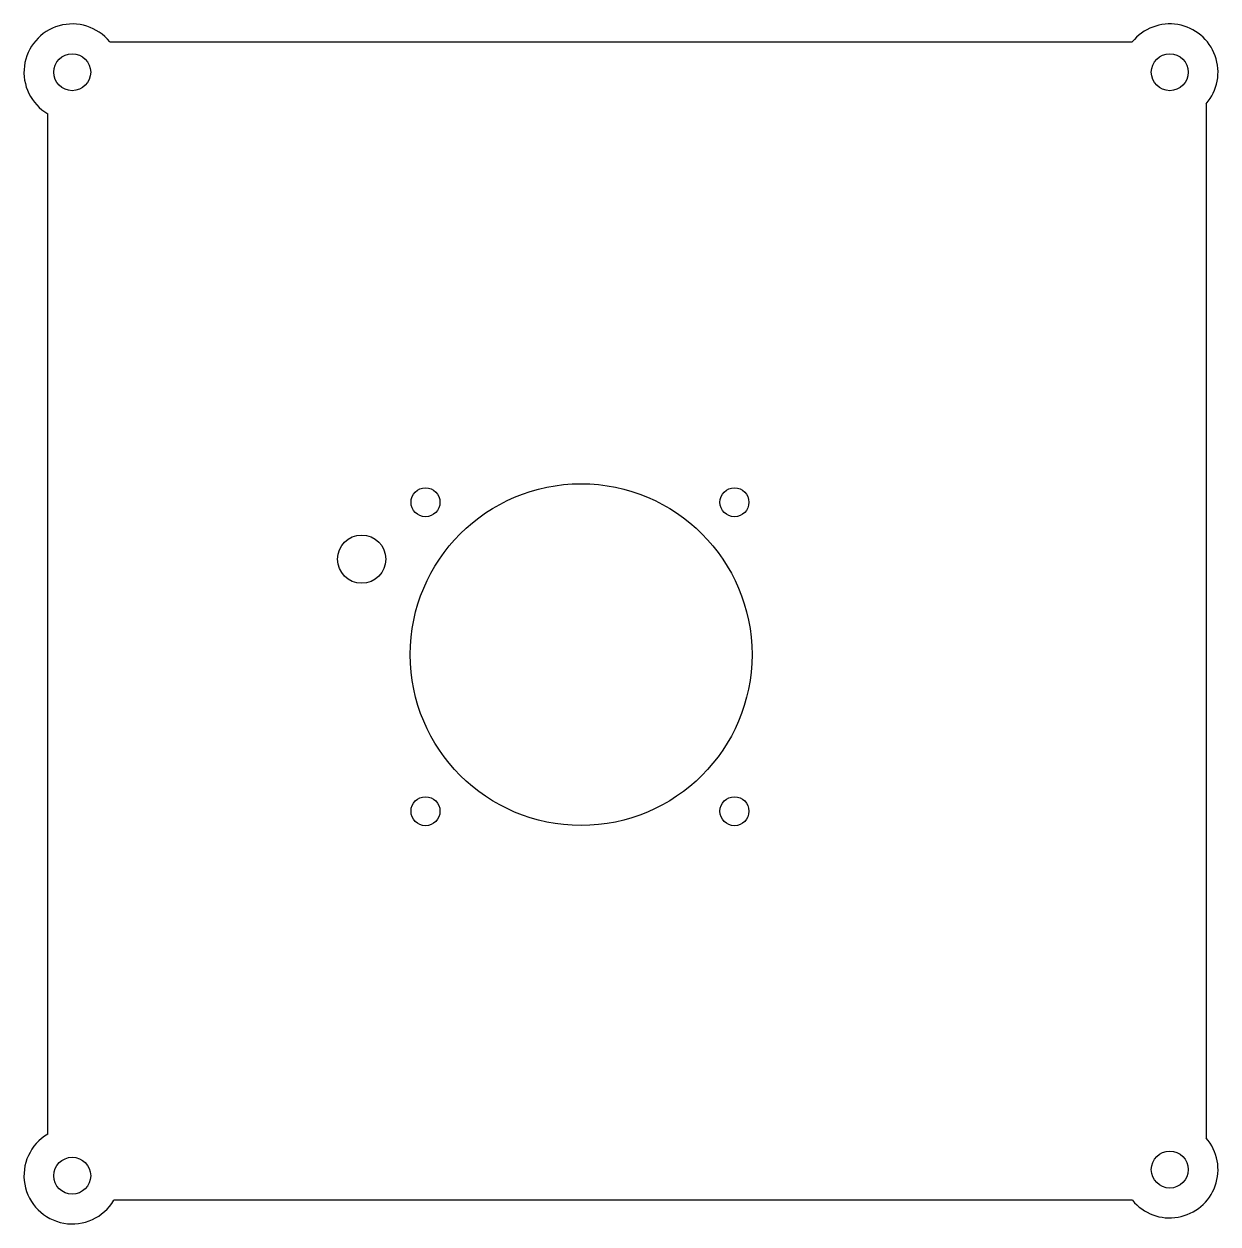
# Model space of a CAD drawing. Header units: millimetres. Extents: x 52 to 176, y 48 to 173.
import ezdxf

# ---------------------------------------------------------------- set-up
doc = ezdxf.new("R2010")
doc.units = ezdxf.units.MM
doc.layers.add('BG_OUTLINE', color=92, linetype='Continuous')
doc.layers.add('PIN_TOP', color=12, linetype='Continuous')

msp = doc.modelspace()

# ---------------------------------------------------------------- linework, layer by layer
for centre, radius in [((110.18, 107.34), 17.7), ((94.06, 123.12), 1.5), ((126.06, 123.12), 1.5), ((87.45, 117.23), 2.5), ((94.06, 91.12), 1.5), ((126.06, 91.12), 1.5)]:
    msp.add_circle(centre, radius)
for centre, start, end in [((57.47, 167.67), 39.0482, 239.4664), ((171.15, 167.67), 319.1992, 140.9518), ((57.47, 53.36), 120.5336, 329.4664), ((171.15, 53.99), 219.4241, 40.8008)]:
    msp.add_arc(centre, 5, start, end)
at = {"layer": 'BG_OUTLINE', "color": 0}
for points in [[(61.36, 170.82), (167.26, 170.82)], [(174.93, 164.4), (174.93, 57.26)], [(54.93, 57.66), (54.93, 163.36)], [(167.29, 50.82), (61.78, 50.82)]]:
    msp.add_lwpolyline(points, dxfattribs=at)
at = {"layer": 'PIN_TOP'}
for centre in [(57.47, 167.67), (171.15, 167.67), (57.47, 53.36), (171.15, 53.99)]:
    msp.add_circle(centre, 1.91, dxfattribs=at)

doc.saveas('drawing.dxf')
